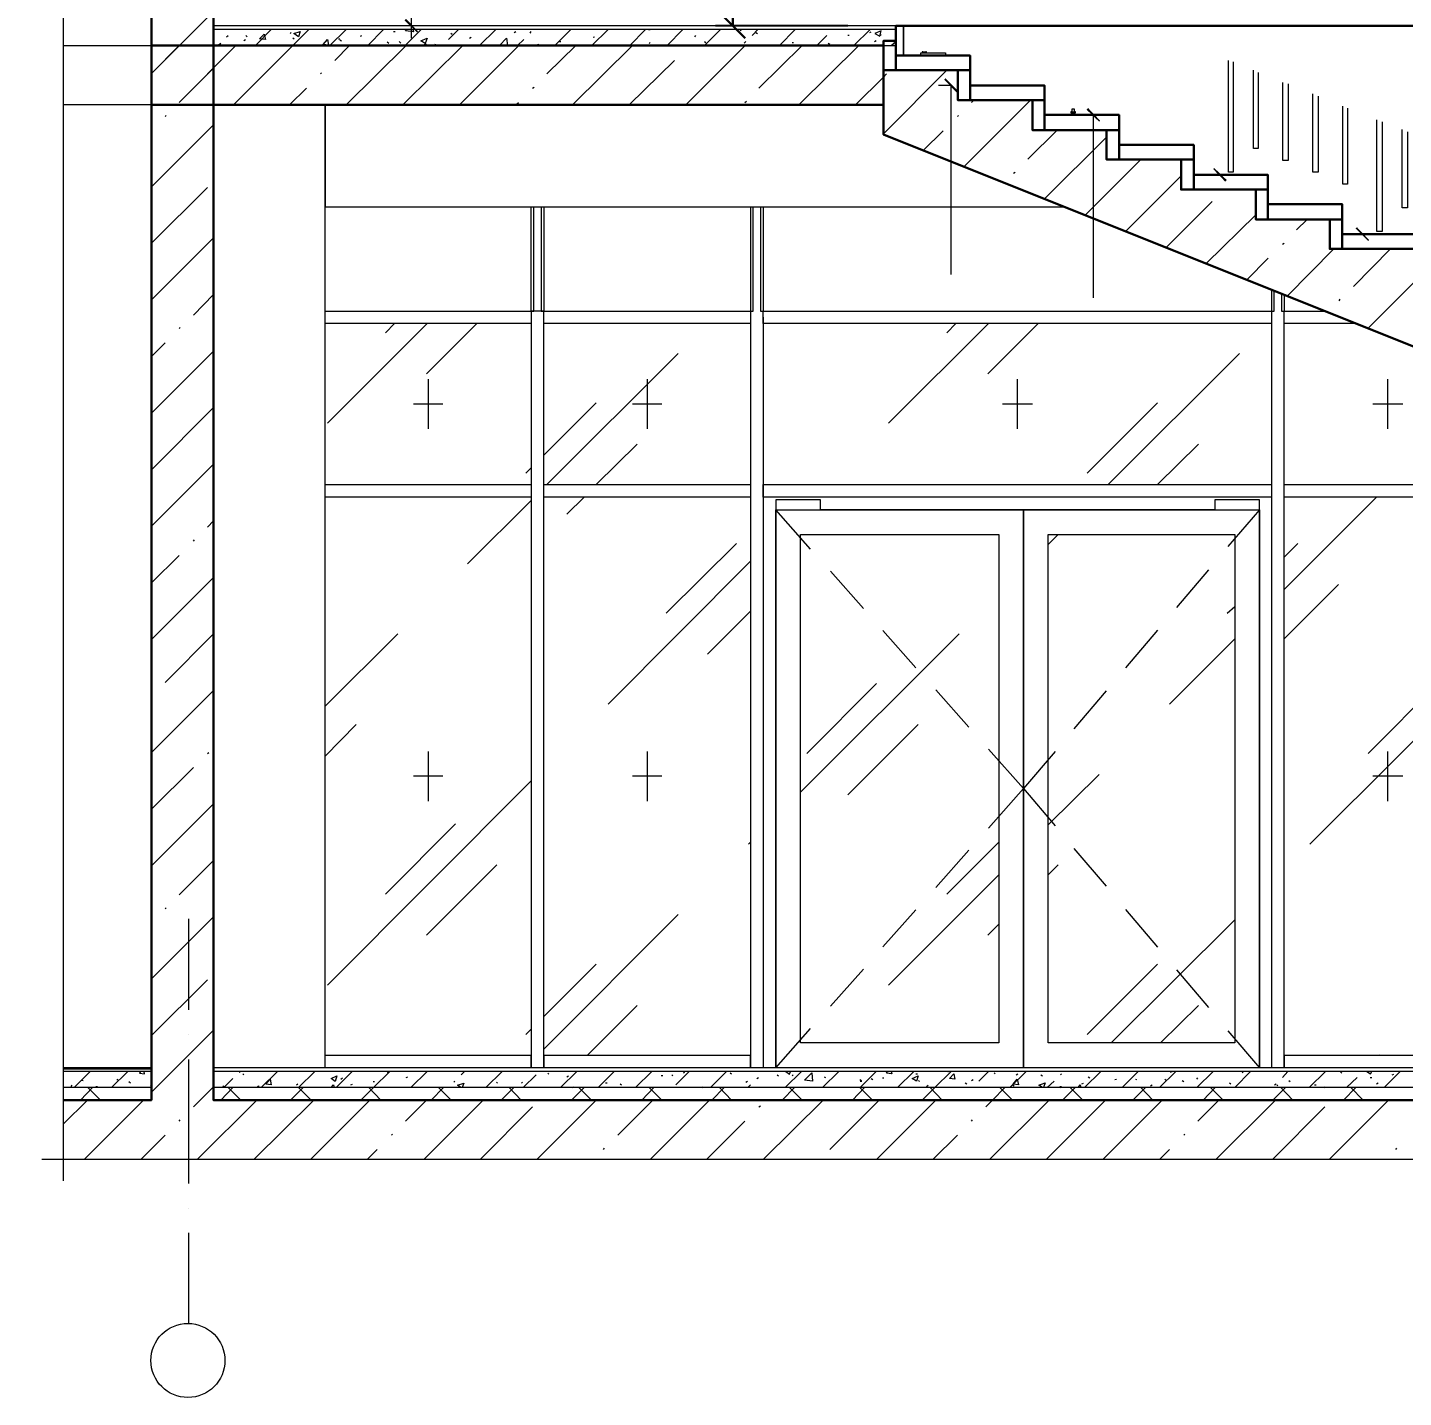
# Model space of a CAD drawing. Header units: millimetres. Extents: x -356862 to 418287, y 0 to 839748.
# Drawn here: x 315538 to 321085, y 791875 to 797398 of the extents above; entities that cross this region are included whole.
import ezdxf

# ---------------------------------------------------------------- set-up
doc = ezdxf.new("R2010")
doc.units = ezdxf.units.MM
doc.layers.add('0) строит. леса', color=20, linetype='Continuous', lineweight=30)
doc.layers.add('PDF _Геометрия', color=7, linetype='Continuous', true_color=0xbababa)
doc.layers.add('PDF _Сплошная заливка', color=7, linetype='Continuous', true_color=0xf50000)
doc.styles.add('СПДС', font='isocpeur.ttf', dxfattribs={"width": 0.9})
doc.dimstyles.new('Размера А3', dxfattribs={"dimtxt": 200, "dimasz": 100, "dimexe": 70, "dimexo": 100, "dimgap": 20, "dimtad": 1, "dimdec": 0, "dimrnd": 10, "dimzin": 0, "dimdsep": 46, "dimtxsty": 'СПДС', "dimblk": 'ARROWHEAD_6', "dimcen": 1, "dimclrd": 256, "dimclre": 256, "dimclrt": 256, "dimazin": 0, "dimtfac": 1, "dimtdec": 0, "dimtmove": 2, "dimatfit": 3, "dimfxl": 1, "dimtolj": 1, "dimtzin": 0, "dimarcsym": 0})

# ---------------------------------------------------------------- blocks, each defined once
blk = doc.blocks.new('ARROWHEAD_6')
at = {"color": 0, "linetype": 'Continuous'}
for p, q in [((0, 0), (-1, 0)), ((-0.5, -0.5), (0.5, 0.5))]:
    blk.add_line(p, q, dxfattribs=at)
blk = doc.blocks.new('*D14016')
at = {"layer": '0) строит. леса', "lineweight": -2, "transparency": 16777216}
for p, q in [((318844.4, 805488), (318310.7, 805488)), ((318844.4, 797405.5), (318310.7, 797405.5))]:
    blk.add_line(p, q, dxfattribs=at)
at = {"layer": '0) строит. леса', "color": 18, "lineweight": -2, "true_color": 0x000000, "transparency": 16777216}
blk.add_line((318380.7, 797505.5), (318380.7, 805388), dxfattribs=at)
at = {"layer": 'Defpoints', "color": 0, "transparency": 16777216}
for p in [(318380.7, 805488), (318944.4, 805488), (318944.4, 797405.5)]:
    blk.add_point(p, dxfattribs=at)
at = {"layer": '0) строит. леса', "color": 18, "lineweight": -2, "true_color": 0x000000, "transparency": 16777216, "xscale": 100, "yscale": 100, "zscale": 100}
for p, rotation in [((318380.7, 805488), 90), ((318380.7, 797405.5), 270)]:
    blk.add_blockref('ARROWHEAD_6', p, dxfattribs=dict(at, rotation=rotation))
at = {"layer": '0) строит. леса', "color": 18, "true_color": 0x000000, "transparency": 16777216, "insert": (318160.7, 801446.8), "char_height": 400, "attachment_point": 5, "rotation": 90, "style": 'СПДС'}
blk.add_mtext('\\A1;8000', dxfattribs=at)

msp = doc.modelspace()

# ---------------------------------------------------------------- linework, layer by layer
at = {"layer": 'PDF _Геометрия', "color": 7, "lineweight": 5}
for points in [[(315681.5872, 806023.5707), (315681.5872, 805936.7764), (315681.5872, 799456.8369), (315537.6356, 799420.849), (315825.5388, 799348.8732), (315681.5872, 799312.8853), (315681.5872, 792835.0627), (315681.5872, 792748.2683)], [(318988.2405, 797325.0828), (319039.0469, 797325.0828), (319039.0469, 797405.5264), (316287.0308, 797405.5264)], [(319039.0469, 797390.7078), (316287.0308, 797390.7078)], [(315681.5872, 797325.0828), (316037.2324, 797325.0828)], [(316737.938, 797085.8691), (316737.938, 796675.1836), (319716.4663, 796675.1836)], [(316737.938, 796253.9135), (317578.3614, 796253.9135), (317578.3614, 796675.1836)], [(317607.9985, 796675.1836), (317607.9985, 796253.9135), (318463.2405, 796253.9135), (318463.2405, 796675.1836)], [(318492.8776, 796675.1836), (318492.8776, 796253.9135), (320563.2405, 796253.9135), (320563.2405, 796336.474)], [(320592.8776, 796323.7724), (320592.8776, 796253.9135), (320766.4663, 796253.9135)], [(320324.0268, 795453.7119), (319553.4622, 795453.7119), (319553.4622, 793203.4094), (319553.4622, 795453.7119), (318734.2082, 795453.7119)], [(316037.2324, 793203.4094), (315681.5872, 793203.4094)], [(316037.2324, 793199.1756), (315681.5872, 793199.1756)], [(316037.2324, 793188.5909), (315681.5872, 793188.5909)], [(321839.7526, 793203.4094), (316287.0308, 793203.4094)], [(321839.7526, 793188.5909), (316287.0308, 793188.5909)], [(316037.2324, 793125.0828), (315681.5872, 793125.0828)], [(321839.7526, 793125.0828), (316287.0308, 793125.0828)], [(337572.8171, 792835.0627), (337486.0227, 792835.0627), (326655.7808, 792835.0627), (326619.7929, 792979.0143), (326547.8171, 792688.9941), (326511.8292, 792835.0627), (315681.5872, 792835.0627), (315594.7929, 792835.0627)]]:
    msp.add_lwpolyline(points, dxfattribs=at)
at = {"layer": 'PDF _Геометрия', "color": 7, "lineweight": 18}
for points in [[(317085.1155, 797354.7199), (317085.1155, 804956.6353)], [(319263.4421, 797164.1957), (319210.5187, 797164.1957)], [(319261.3251, 796402.099), (319261.3251, 797164.1957)], [(319807.4945, 797045.6474), (319786.3251, 797045.6474)], [(319835.0147, 796308.9538), (319835.0147, 797045.6474)], [(320351.5469, 796804.3167), (320294.3897, 796804.3167)], [(320895.5993, 796565.103), (320870.1961, 796565.103)]]:
    msp.add_lwpolyline(points, dxfattribs=at)
at = {"layer": 'PDF _Геометрия', "color": 7, "lineweight": 30}
for points in [[(322038.7445, 792835.0627), (322038.7445, 793074.2764), (316287.0308, 793074.2764), (316287.0308, 797905.1232), (316287.0308, 798144.3369), (316287.0308, 799204.9215), (316037.2324, 799204.9215), (316037.2324, 798144.3369), (315681.5872, 798144.3369)], [(315681.5872, 797905.1232), (316037.2324, 797905.1232), (316037.2324, 793074.2764), (315681.5872, 793074.2764)], [(321088.2405, 796505.8288), (320787.6356, 796505.8288), (320787.6356, 796624.3772), (320489.1477, 796624.3772), (320489.1477, 796745.0425), (320188.5429, 796745.0425), (320188.5429, 796865.7078), (319887.938, 796865.7078), (319887.938, 796984.2562), (319589.4501, 796984.2562), (319589.4501, 797104.9215), (319288.8453, 797104.9215), (319288.8453, 797225.5869), (318988.2405, 797225.5869), (318988.2405, 796967.3207), (329189.7526, 792885.8691)]]:
    msp.add_lwpolyline(points, dxfattribs=at)
at = {"layer": 'PDF _Геометрия', "color": 8, "lineweight": 9, "true_color": 0x808080}
for points in [[(316149.43, 797325.0828), (316037.2324, 797212.8853), (316287.0308, 797462.6836)], [(316367.4743, 797085.8691), (316606.688, 797325.0828), (316672.313, 797390.7078)], [(316456.3856, 797325.0828), (316519.8937, 797390.7078)], [(316490.2566, 797390.7078), (316490.2566, 797390.7078)], [(316756.9905, 797325.0828), (316822.6155, 797390.7078)], [(316909.4098, 797325.0828), (316972.9179, 797390.7078)], [(317059.7122, 797325.0828), (317125.3372, 797390.7078)], [(317091.4663, 797390.7078), (317093.5832, 797380.1232), (317061.8292, 797384.357), (317066.063, 797390.7078)], [(317235.4179, 797350.4861), (317275.6397, 797390.7078)], [(317360.3171, 797325.0828), (317425.9421, 797390.7078)], [(317663.0388, 797325.0828), (317728.6638, 797390.7078)], [(317813.3413, 797325.0828), (317878.9663, 797390.7078)], [(317965.7606, 797325.0828), (318029.2687, 797390.7078)], [(318041.9703, 797388.5909), (318048.3211, 797390.7078)], [(318116.063, 797325.0828), (318179.5711, 797390.7078)], [(318266.3655, 797325.0828), (318331.9905, 797390.7078)], [(318410.3171, 797386.474), (318416.6679, 797388.5909)], [(318459.0066, 797365.3046), (318482.2929, 797390.7078)], [(318569.0872, 797325.0828), (318632.5953, 797390.7078)], [(318869.6921, 797325.0828), (318935.3171, 797390.7078)], [(316303.9663, 797325.0828), (316316.6679, 797335.6675)], [(316339.9542, 797361.0707), (316346.305, 797365.3046)], [(316409.813, 797346.2522), (316416.1638, 797350.4861)], [(316418.2808, 797365.3046), (316422.5147, 797361.0707)], [(316596.1034, 797373.7724), (316600.3372, 797378.0062)], [(316606.688, 797356.8369), (316613.0388, 797352.603)], [(316790.8614, 797352.603), (316797.2122, 797352.603)], [(316797.2122, 797348.3691), (316803.563, 797344.1353)], [(316879.7727, 797363.1877), (316886.1235, 797365.3046)], [(316987.7364, 797339.9014), (316994.0872, 797335.6675)], [(317013.1397, 797382.2401), (317019.4905, 797382.2401)], [(317036.4259, 797342.0183), (317042.7768, 797335.6675)], [(317138.0388, 797329.3167), (317144.3897, 797333.5506)], [(317243.8856, 797375.8893), (317250.2364, 797371.6554)], [(317320.0953, 797354.7199), (317326.4461, 797358.9538)], [(317444.9945, 797325.0828), (317440.7606, 797325.0828), (317468.2808, 797354.7199), (317472.5147, 797325.0828)], [(317500.0348, 797378.0062), (317506.3856, 797382.2401)], [(317512.7364, 797325.0828), (317538.1397, 797350.4861)], [(317563.5429, 797375.8893), (317567.7768, 797382.2401)], [(317682.0913, 797342.0183), (317688.4421, 797342.0183)], [(317817.5751, 797358.9538), (317823.9259, 797361.0707)], [(318044.0872, 797333.5506), (318048.3211, 797337.7844)], [(318228.2606, 797361.0707), (318232.4945, 797365.3046)], [(318266.3655, 797342.0183), (318272.7163, 797337.7844)], [(318427.2526, 797335.6675), (318433.6034, 797342.0183)], [(318473.8251, 797378.0062), (318480.1759, 797373.7724)], [(318619.8937, 797337.7844), (318626.2445, 797337.7844)], [(318719.3897, 797325.0828), (318759.6114, 797365.3046)], [(318765.9622, 797335.6675), (318772.313, 797331.4336)], [(318844.2888, 797367.4215), (318850.6397, 797367.4215)], [(318933.2001, 797378.0062), (318939.5509, 797380.1232)], [(318952.2526, 797342.0183), (318958.6034, 797346.2522)], [(318973.4219, 797371.6554), (318979.7727, 797367.4215)], [(319019.9945, 797325.0828), (319039.0469, 797342.0183)], [(316378.059, 797325.0828), (316149.43, 797096.4538), (316287.0308, 797234.0546)], [(316776.0429, 797265.8086), (316835.3171, 797325.0828)], [(316822.6155, 797085.8691), (317063.9461, 797325.0828)], [(317000.438, 797325.0828), (317002.555, 797327.1998), (317002.555, 797325.0828)], [(317051.2445, 797085.8691), (317290.4582, 797322.9659)], [(317178.2606, 797331.4336), (317182.4945, 797329.3167)], [(317210.0147, 797325.0828), (317210.0147, 797325.0828)], [(317279.8735, 797085.8691), (317519.0872, 797325.0828)], [(317593.18, 797329.3167), (317599.5308, 797331.4336)], [(317631.2848, 797210.7683), (317747.7163, 797325.0828)], [(317656.688, 797325.0828), (317658.805, 797325.0828)], [(317658.805, 797325.0828), (317658.805, 797325.0828)], [(317735.0147, 797085.8691), (317976.3453, 797325.0828)], [(318192.2727, 797085.8691), (318431.4864, 797325.0828)], [(318202.8574, 797322.9659), (318202.8574, 797325.0828)], [(318486.5268, 797153.6111), (318660.1155, 797325.0828)], [(318647.4138, 797085.8691), (318888.7445, 797325.0828)], [(317963.6437, 797085.8691), (318145.7001, 797265.8086)], [(318988.2405, 796969.4377), (319244.3897, 797225.5869)], [(316718.8856, 797210.7683), (316723.1195, 797215.0022)], [(318876.0429, 797085.8691), (318988.2405, 797198.0667), (319000.9421, 797210.7683)], [(316593.9864, 797085.8691), (316661.7284, 797153.6111)], [(317574.1276, 797153.6111), (317580.4784, 797157.8449)], [(317506.3856, 797085.8691), (317516.9703, 797096.4538)], [(318429.3695, 797096.4538), (318435.7203, 797100.6877)], [(319312.1316, 796836.0707), (319580.9824, 797104.9215)], [(319343.8856, 797096.4538), (319352.3534, 797104.9215)], [(316037.2324, 796755.6272), (316287.0308, 797005.4256)], [(316092.2727, 797039.2965), (316096.5066, 797043.5304)], [(319286.7284, 797039.2965), (319290.9622, 797043.5304)], [(319149.1276, 796901.6957), (319229.5711, 796982.1393)], [(319570.3977, 796867.8248), (319688.9461, 796984.2562)], [(319638.1397, 796706.9377), (319887.938, 796956.7361)], [(319801.1437, 796641.3127), (320025.5388, 796865.7078)], [(319513.2405, 796810.6675), (319519.5913, 796814.9014)], [(319964.1477, 796575.6877), (320188.5429, 796800.0828)], [(316037.2324, 796529.1151), (316263.7445, 796753.5103)], [(320127.1518, 796510.0627), (320313.4421, 796696.353)], [(320290.1558, 796446.5546), (320489.1477, 796643.4296)], [(320654.2687, 796582.0385), (320696.6074, 796624.3772)], [(316037.2324, 796300.4861), (316287.0308, 796550.2844)], [(320597.1114, 796524.8812), (320603.4622, 796529.1151)], [(320616.1638, 796315.3046), (320804.5711, 796505.8288)], [(320882.8977, 796353.4094), (321033.2001, 796505.8288)], [(320453.1598, 796380.9296), (320539.9542, 796467.724)], [(320942.1719, 796186.1715), (321141.1638, 796385.1635)], [(316206.5872, 796239.0949), (316287.0308, 796321.6554)], [(320825.7405, 796296.2522), (320829.9743, 796302.603)], [(316149.43, 796184.0546), (316153.6638, 796188.2885)], [(316037.2324, 796071.857), (316092.2727, 796126.8974)], [(316037.2324, 795843.228), (316287.0308, 796093.0264)], [(316037.2324, 795614.599), (316287.0308, 795866.5143)], [(316037.2324, 795388.0869), (316287.0308, 795637.8853)], [(316263.7445, 795383.853), (316287.0308, 795409.2562)], [(316206.5872, 795326.6957), (316210.8211, 795333.0465)], [(316037.2324, 795159.4578), (316149.43, 795269.5385)], [(316037.2324, 794930.8288), (316287.0308, 795180.6272)], [(316092.2727, 794757.2401), (316287.0308, 794954.1151)], [(316037.2324, 794475.6877), (316287.0308, 794725.4861)], [(316037.2324, 794702.1998), (316039.3493, 794704.3167)], [(316263.7445, 794471.4538), (316267.9784, 794475.6877)], [(316037.2324, 794247.0586), (316206.5872, 794414.2965)], [(316037.2324, 794018.4296), (316287.0308, 794268.228)], [(316149.43, 793901.9982), (316287.0308, 794039.599)], [(316092.2727, 793844.8409), (316096.5066, 793849.0748)], [(316037.2324, 793563.2885), (316287.0308, 793813.0869)], [(316037.2324, 793334.6594), (316263.7445, 793559.0546)], [(316037.2324, 793106.0304), (316287.0308, 793355.8288)], [(315726.0429, 793125.0828), (315789.5509, 793188.5909)], [(315876.3453, 793125.0828), (315941.9703, 793188.5909)], [(315992.7768, 793188.5909), (315988.5429, 793182.2401), (316009.7122, 793180.1232), (316007.5953, 793188.5909)], [(316390.7606, 793186.474), (316394.9945, 793188.5909)], [(316405.5792, 793180.1232), (316409.813, 793175.8893)], [(316479.6719, 793125.0828), (316545.2969, 793188.5909)], [(316680.7808, 793074.2764), (316629.9743, 793125.0828), (316695.5993, 793188.5909)], [(316782.3937, 793125.0828), (316845.9018, 793188.5909)], [(316881.8897, 793074.2764), (316932.6961, 793125.0828), (316998.3211, 793188.5909)], [(316987.7364, 793186.474), (316991.9703, 793188.5909)], [(317082.9985, 793125.0828), (317148.6235, 793188.5909)], [(317286.2243, 793175.8893), (317298.9259, 793188.5909)], [(317385.7203, 793125.0828), (317451.3453, 793188.5909)], [(317536.0227, 793125.0828), (317588.9461, 793175.8893)], [(317635.5187, 793182.2401), (317639.7526, 793178.0062)], [(317686.3251, 793125.0828), (317751.9501, 793188.5909)], [(317711.7284, 793167.4215), (317718.0792, 793171.6554)], [(317838.7445, 793125.0828), (317902.2526, 793188.5909)], [(317989.0469, 793125.0828), (318054.6719, 793188.5909)], [(318092.7768, 793173.7724), (318099.1276, 793173.7724)], [(318135.1155, 793175.8893), (318139.3493, 793171.6554)], [(318152.0509, 793135.6675), (318204.9743, 793188.5909)], [(318181.688, 793184.357), (318188.0388, 793186.474)], [(318183.805, 793188.5909), (318185.9219, 793188.5909)], [(318291.7687, 793125.0828), (318355.2768, 793188.5909)], [(318370.0953, 793184.357), (318376.4461, 793180.1232)], [(318560.6195, 793175.8893), (318564.8534, 793171.6554)], [(318592.3735, 793125.0828), (318657.9985, 793188.5909)], [(318594.4905, 793188.5909), (318609.309, 793178.0062), (318613.5429, 793188.5909)], [(318619.8937, 793171.6554), (318624.1276, 793175.8893)], [(318742.6759, 793125.0828), (318808.3009, 793188.5909)], [(318895.0953, 793125.0828), (318958.6034, 793188.5909)], [(319019.9945, 793188.5909), (319022.1114, 793180.1232), (319000.9421, 793182.2401), (319005.1759, 793188.5909)], [(319045.3977, 793125.0828), (319111.0227, 793188.5909)], [(319104.6719, 793188.5909), (319104.6719, 793188.5909)], [(319119.4905, 793180.1232), (319125.8413, 793180.1232)], [(319144.8937, 793074.2764), (319195.7001, 793125.0828), (319261.3251, 793188.5909)], [(319248.6235, 793188.5909), (319250.7405, 793188.5909)], [(319373.5227, 793150.4861), (319411.6276, 793188.5909)], [(319434.9138, 793184.357), (319439.1477, 793180.1232)], [(319498.4219, 793125.0828), (319564.0469, 793188.5909)], [(319523.8251, 793175.8893), (319530.1759, 793180.1232)], [(319623.3211, 793175.8893), (319629.6719, 793171.6554)], [(319701.6477, 793175.8893), (319705.8816, 793180.1232)], [(319799.0268, 793125.0828), (319864.6518, 793188.5909)], [(319951.4461, 793125.0828), (320014.9542, 793188.5909)], [(320101.7485, 793125.0828), (320167.3735, 793188.5909)], [(320146.2042, 793186.474), (320152.555, 793188.5909)], [(320252.0509, 793125.0828), (320317.6759, 793188.5909)], [(320404.4703, 793125.0828), (320467.9784, 793188.5909)], [(320434.1074, 793184.357), (320440.4582, 793188.5909)], [(320597.1114, 793165.3046), (320618.2808, 793188.5909)], [(320705.0751, 793125.0828), (320770.7001, 793188.5909)], [(320829.9743, 793188.5909), (320836.3251, 793182.2401)], [(320937.938, 793188.5909), (320952.7566, 793180.1232), (320956.9905, 793188.5909)], [(321007.7969, 793125.0828), (321071.305, 793188.5909)], [(321039.5509, 793175.8893), (321045.9018, 793178.0062)], [(315713.3413, 793129.3167), (315717.5751, 793133.5506)], [(315751.4461, 793074.2764), (315800.1356, 793125.0828)], [(315755.68, 793154.7199), (315762.0308, 793152.603)], [(315831.8897, 793074.2764), (315781.0832, 793125.0828)], [(315812.8372, 793129.3167), (315819.188, 793129.3167)], [(315897.5147, 793154.7199), (315901.7485, 793158.9538)], [(315946.2042, 793148.3691), (315952.555, 793144.1353)], [(316032.9985, 793131.4336), (316037.2324, 793135.6675)], [(316037.2324, 793158.9538), (316037.2324, 793158.9538)], [(316206.5872, 793046.7562), (316234.1074, 793074.2764), (316287.0308, 793127.1998)], [(316316.6679, 793074.2764), (316365.3574, 793125.0828)], [(316325.1356, 793131.4336), (316331.4864, 793127.1998)], [(316329.3695, 793125.0828), (316365.3574, 793161.0707)], [(316397.1114, 793074.2764), (316346.305, 793125.0828)], [(316462.7364, 793125.0828), (316469.0872, 793131.4336), (316469.0872, 793125.0828)], [(316598.2203, 793074.2764), (316649.0268, 793125.0828)], [(316621.5066, 793135.6675), (316627.8574, 793139.9014)], [(316761.2243, 793125.0828), (316771.809, 793135.6675), (316773.9259, 793125.0828)], [(316801.4461, 793158.9538), (316807.7969, 793163.1877)], [(316841.6679, 793135.6675), (316848.0187, 793137.7844)], [(316962.3332, 793074.2764), (316913.6437, 793125.0828)], [(316930.5792, 793148.3691), (316936.93, 793148.3691)], [(317063.9461, 793165.3046), (317070.2969, 793167.4215)], [(317165.559, 793074.2764), (317214.2485, 793125.0828)], [(317246.0026, 793074.2764), (317195.1961, 793125.0828)], [(317256.5872, 793146.2522), (317260.8211, 793150.4861)], [(317284.1074, 793125.0828), (317271.4058, 793133.5506), (317296.809, 793142.0183), (317290.4582, 793125.0828)], [(317428.059, 793146.2522), (317432.2929, 793142.0183)], [(317447.1114, 793074.2764), (317497.9179, 793125.0828)], [(317527.555, 793074.2764), (317478.8655, 793125.0828)], [(317529.6719, 793142.0183), (317533.9058, 793146.2522)], [(317730.7808, 793074.2764), (317781.5872, 793125.0828)], [(317732.8977, 793125.0828), (317739.2485, 793127.1998)], [(317811.2243, 793074.2764), (317760.4179, 793125.0828)], [(317868.3816, 793144.1353), (317874.7324, 793144.1353)], [(317927.6558, 793139.9014), (317931.8897, 793135.6675)], [(318014.4501, 793074.2764), (318063.1397, 793125.0828)], [(318094.8937, 793074.2764), (318044.0872, 793125.0828)], [(318255.7808, 793125.0828), (318260.0147, 793127.1998)], [(318296.0026, 793074.2764), (318346.809, 793125.0828)], [(318376.4461, 793074.2764), (318327.7566, 793125.0828)], [(318433.6034, 793146.2522), (318439.9542, 793150.4861)], [(318442.0711, 793125.0828), (318452.6558, 793135.6675)], [(318478.059, 793161.0707), (318484.4098, 793165.3046)], [(318579.6719, 793074.2764), (318630.4784, 793125.0828)], [(318660.1155, 793074.2764), (318609.309, 793125.0828)], [(318749.0268, 793167.4215), (318755.3776, 793165.3046)], [(318863.3413, 793074.2764), (318912.0308, 793125.0828)], [(318892.9784, 793156.8369), (318899.3292, 793152.603)], [(318943.7848, 793074.2764), (318892.9784, 793125.0828)], [(318895.0953, 793150.4861), (318901.4461, 793150.4861)], [(318939.5509, 793161.0707), (318945.9018, 793156.8369)], [(318984.0066, 793163.1877), (318990.3574, 793163.1877)], [(319079.2687, 793125.0828), (319079.2687, 793125.0828)], [(319079.2687, 793125.0828), (319079.2687, 793125.0828)], [(319130.0751, 793152.603), (319134.309, 793148.3691)], [(319161.8292, 793129.3167), (319168.18, 793133.5506)], [(319225.3372, 793074.2764), (319176.6477, 793125.0828)], [(319318.4824, 793144.1353), (319324.8332, 793139.9014)], [(319343.8856, 793152.603), (319350.2364, 793156.8369)], [(319348.1195, 793125.0828), (319348.1195, 793125.0828)], [(319401.0429, 793046.7562), (319428.563, 793074.2764), (319477.2526, 793125.0828)], [(319509.0066, 793074.2764), (319458.2001, 793125.0828)], [(319509.0066, 793135.6675), (319515.3574, 793131.4336)], [(319629.6719, 793125.0828), (319614.8534, 793133.5506), (319640.2566, 793144.1353), (319633.9058, 793125.0828)], [(319648.7243, 793125.0828), (319676.2445, 793150.4861)], [(319699.5308, 793129.3167), (319705.8816, 793129.3167)], [(319699.5308, 793127.1998), (319703.7647, 793125.0828)], [(319710.1155, 793074.2764), (319760.9219, 793125.0828)], [(319792.6759, 793074.2764), (319741.8695, 793125.0828)], [(319773.6235, 793125.0828), (319782.0913, 793135.6675), (319784.2082, 793125.0828)], [(319788.4421, 793139.9014), (319794.7929, 793142.0183)], [(319813.8453, 793167.4215), (319820.1961, 793163.1877)], [(319921.809, 793156.8369), (319928.1598, 793158.9538)], [(319993.7848, 793074.2764), (320044.5913, 793125.0828)], [(320004.3695, 793158.9538), (320008.6034, 793156.8369)], [(320074.2284, 793074.2764), (320025.5388, 793125.0828)], [(320065.7606, 793131.4336), (320072.1114, 793135.6675)], [(320122.9179, 793158.9538), (320127.1518, 793154.7199)], [(320192.7768, 793152.603), (320199.1276, 793148.3691)], [(320252.0509, 793158.9538), (320256.2848, 793163.1877)], [(320277.4542, 793074.2764), (320326.1437, 793125.0828)], [(320357.8977, 793074.2764), (320307.0913, 793125.0828)], [(320383.3009, 793144.1353), (320389.6518, 793139.9014)], [(320559.0066, 793074.2764), (320609.813, 793125.0828)], [(320565.3574, 793135.6675), (320571.7082, 793139.9014)], [(320573.8251, 793135.6675), (320578.059, 793131.4336)], [(320639.4501, 793074.2764), (320590.7606, 793125.0828)], [(320622.5147, 793152.603), (320628.8655, 793148.3691)], [(320726.2445, 793135.6675), (320732.5953, 793135.6675)], [(320764.3493, 793127.1998), (320768.5832, 793125.0828)], [(320842.6759, 793074.2764), (320893.4824, 793125.0828)], [(320855.3776, 793125.0828), (320897.7163, 793165.3046)], [(320923.1195, 793074.2764), (320872.313, 793125.0828)], [(320950.6397, 793165.3046), (320956.9905, 793165.3046)], [(320976.0429, 793139.9014), (320982.3937, 793144.1353)], [(315681.5872, 792976.8974), (315778.9663, 793074.2764)], [(315766.2647, 792835.0627), (316005.4784, 793074.2764)], [(316032.9985, 793074.2764), (316037.2324, 793078.5103)], [(316221.4058, 792835.0627), (316462.7364, 793074.2764)], [(316450.0348, 792835.0627), (316691.3655, 793074.2764)], [(316678.6638, 792835.0627), (316917.8776, 793074.2764)], [(317061.8292, 792989.599), (317146.5066, 793074.2764)], [(317135.9219, 792835.0627), (317375.1356, 793074.2764)], [(317591.063, 792835.0627), (317830.2768, 793074.2764)], [(317917.0711, 792932.4417), (318058.9058, 793074.2764)], [(318048.3211, 792835.0627), (318287.5348, 793074.2764)], [(318503.4622, 792835.0627), (318744.7929, 793074.2764)], [(318772.313, 792875.2844), (318971.305, 793074.2764)], [(318960.7203, 792835.0627), (319199.934, 793074.2764)], [(319415.8614, 792835.0627), (319657.1921, 793074.2764)], [(319644.4905, 792835.0627), (319883.7042, 793074.2764)], [(319873.1195, 792835.0627), (320112.3332, 793074.2764)], [(320256.2848, 792989.599), (320340.9622, 793074.2764)], [(320328.2606, 792835.0627), (320569.5913, 793074.2764)], [(320785.5187, 792835.0627), (321024.7324, 793074.2764)], [(317362.434, 792835.0627), (317574.1276, 793046.7562)], [(318486.5268, 793046.7562), (318492.8776, 793050.9901)], [(320556.8897, 792835.0627), (320768.5832, 793046.7562)], [(316149.43, 792989.599), (316153.6638, 792993.8328)], [(318274.8332, 792835.0627), (318429.3695, 792989.599)], [(319343.8856, 792989.599), (319348.1195, 792993.8328)], [(315994.8937, 792835.0627), (316092.2727, 792932.4417)], [(317004.6719, 792932.4417), (317008.9058, 792936.6756)], [(319187.2324, 792835.0627), (319286.7284, 792932.4417)], [(320199.1276, 792932.4417), (320203.3614, 792936.6756)], [(316907.2929, 792835.0627), (316947.5147, 792875.2844)], [(317859.9138, 792875.2844), (317864.1477, 792879.5183)], [(320101.7485, 792835.0627), (320141.9703, 792875.2844)], [(321054.3695, 792875.2844), (321058.6034, 792879.5183)]]:
    msp.add_lwpolyline(points, dxfattribs=at)
at = {"layer": 'PDF _Геометрия', "color": 254, "lineweight": 5, "true_color": 0xdcdcdc}
for points in [[(319039.0469, 797284.8611), (319039.0469, 797405.5264)], [(319041.1638, 797284.8611), (319041.1638, 797405.5264)], [(319070.8009, 797284.8611), (319070.8009, 797405.5264)], [(316746.4058, 795803.0062), (317148.6235, 796205.224)], [(316981.3856, 796167.1191), (317017.3735, 796205.224)], [(317146.5066, 796001.9982), (317349.7324, 796205.224)], [(319009.4098, 795803.0062), (319411.6276, 796205.224)], [(319244.3897, 796167.1191), (319280.3776, 796205.224)], [(319409.5106, 796001.9982), (319612.7364, 796205.224)], [(317631.2848, 795555.3248), (318160.5187, 796084.5586)], [(319894.2888, 795555.3248), (320423.5227, 796084.5586)], [(317152.8574, 795980.8288), (317152.8574, 795779.7199)], [(318035.6195, 795980.8288), (318035.6195, 795779.7199)], [(319528.059, 795980.8288), (319528.059, 795779.7199)], [(321020.4985, 795980.8288), (321020.4985, 795779.7199)], [(317212.1316, 795879.2159), (317093.5832, 795879.2159)], [(317618.5832, 795673.8732), (317830.2768, 795885.5667)], [(318094.8937, 795879.2159), (317976.3453, 795879.2159)], [(319589.4501, 795879.2159), (319468.7848, 795879.2159)], [(319809.6114, 795601.8974), (320093.2808, 795885.5667)], [(321081.8897, 795879.2159), (320961.2243, 795879.2159)], [(317830.2768, 795555.3248), (317995.3977, 795718.3288)], [(320093.2808, 795555.3248), (320258.4018, 795718.3288)], [(317546.6074, 795601.8974), (317567.7768, 795623.0667)], [(317711.7284, 795436.7764), (317781.5872, 795504.5183)], [(320603.4622, 795131.9377), (320976.0429, 795504.5183)], [(317311.6276, 795235.6675), (317567.7768, 795491.8167)], [(319652.9582, 795313.9941), (319693.18, 795354.2159)], [(318111.8292, 795036.6756), (318395.4985, 795318.228)], [(320603.4622, 795263.1877), (320658.5026, 795318.228)], [(317878.9663, 794670.4457), (318452.6558, 795246.2522)], [(320603.4622, 794932.9457), (320823.6235, 795153.107)], [(320374.8332, 795036.6756), (320404.4703, 795064.1957)], [(318279.0671, 794871.5546), (318452.6558, 795045.1433)], [(316737.938, 794661.978), (317030.0751, 794954.1151)], [(318653.7647, 794314.8006), (319293.0792, 794954.1151)], [(320141.9703, 794670.4457), (320404.4703, 794932.9457)], [(320707.1921, 794105.224), (321439.6518, 794835.5667)], [(318679.1679, 794471.4538), (318960.7203, 794753.0062)], [(320942.1719, 794471.4538), (321223.7243, 794753.0062)], [(316737.938, 794460.8691), (316862.8372, 794587.8853)], [(318844.2888, 794304.2159), (319127.9582, 794587.8853)], [(317152.8574, 794479.9215), (317152.8574, 794278.8127)], [(318035.6195, 794479.9215), (318035.6195, 794278.8127)], [(321020.4985, 794479.9215), (321020.4985, 794278.8127)], [(316746.4058, 793537.8853), (317567.7768, 794361.3732)], [(317212.1316, 794380.4256), (317093.5832, 794380.4256)], [(318094.8937, 794380.4256), (317976.3453, 794380.4256)], [(319652.9582, 794183.5506), (319858.3009, 794386.7764)], [(321081.8897, 794380.4256), (320961.2243, 794380.4256)], [(316981.3856, 793904.1151), (317262.938, 794187.7844)], [(318444.188, 794105.224), (318452.6558, 794113.6917)], [(319244.3897, 793904.1151), (319453.9663, 794113.6917)], [(317146.5066, 793738.9941), (317430.1759, 794022.6635)], [(319652.9582, 793982.4417), (319693.18, 794022.6635)], [(319009.4098, 793537.8853), (319453.9663, 793982.4417)], [(317618.5832, 793279.6191), (318160.5187, 793821.5546)], [(319409.5106, 793738.9941), (319453.9663, 793783.4498)], [(319906.9905, 793305.0224), (320404.4703, 793800.3853)], [(317618.5832, 793410.8691), (317830.2768, 793622.5627)], [(319809.6114, 793338.8933), (320093.2808, 793622.5627)], [(317794.2888, 793254.2159), (317995.3977, 793455.3248)], [(320105.9824, 793305.0224), (320258.4018, 793455.3248)], [(317546.6074, 793338.8933), (317567.7768, 793360.0627)], [(320988.7445, 793254.2159), (320990.8614, 793256.3328)]]:
    msp.add_lwpolyline(points, dxfattribs=at)
at = {"layer": 'PDF _Геометрия', "color": 150, "lineweight": 30, "true_color": 0x0080ff}
msp.add_lwpolyline([(321439.6518, 796325.8893), (321439.6518, 796444.4377), (321139.0469, 796444.4377), (321139.0469, 796565.103), (320838.4421, 796565.103), (320838.4421, 796685.7683), (320537.8372, 796685.7683), (320537.8372, 796804.3167), (320239.3493, 796804.3167), (320239.3493, 796924.982), (319938.7445, 796924.982), (319938.7445, 797045.6474), (319638.1397, 797045.6474), (319638.1397, 797164.1957), (319337.5348, 797164.1957), (319337.5348, 797284.8611), (319039.0469, 797284.8611), (319039.0469, 797405.5264), (321539.1477, 797405.5264), (321539.1477, 796325.8893)], close=True, dxfattribs=at)
at = {"layer": 'PDF _Геометрия', "color": 254, "lineweight": 5, "true_color": 0xdcdcdc}
msp.add_lwpolyline([(319068.684, 797405.5264), (319068.684, 797284.8611)], close=True, dxfattribs=at)
at = {"layer": 'PDF _Геометрия', "color": 8, "lineweight": 9, "true_color": 0x808080}
for points in [[(316492.3735, 797371.6554), (316496.6074, 797350.4861), (316473.3211, 797352.603)], [(316636.3251, 797382.2401), (316629.9743, 797361.0707), (316610.9219, 797373.7724)], [(316746.4058, 797350.4861), (316750.6397, 797327.1998), (316729.4703, 797329.3167)], [(317148.6235, 797354.7199), (317140.1558, 797333.5506), (317123.2203, 797344.1353)], [(318979.7727, 797384.357), (318954.3695, 797373.7724), (318973.4219, 797363.1877)], [(316784.5106, 793171.6554), (316778.1598, 793148.3691), (316761.2243, 793161.0707)], [(318702.4542, 793150.4861), (318670.7001, 793154.7199), (318700.3372, 793184.357)], [(319127.9582, 793171.6554), (319121.6074, 793150.4861), (319104.6719, 793161.0707)], [(319271.9098, 793180.1232), (319276.1437, 793158.9538), (319254.9743, 793161.0707)], [(316515.6598, 793158.9538), (316519.8937, 793135.6675), (316498.7243, 793137.7844)], [(319528.059, 793158.9538), (319532.2929, 793135.6675), (319511.1235, 793137.7844)]]:
    msp.add_lwpolyline(points, close=True, dxfattribs=at)
at = {"layer": 'PDF _Геометрия', "color": 7, "lineweight": 30}
for points in [[(319039.0469, 797225.5869), (319039.0469, 797344.1353), (318988.2405, 797344.1353), (318988.2405, 797225.5869)], [(316037.2324, 797085.8691), (318988.2405, 797085.8691), (318988.2405, 797325.0828), (316037.2324, 797325.0828)], [(319337.5348, 797284.8611), (319039.0469, 797284.8611), (319039.0469, 797225.5869), (319337.5348, 797225.5869)], [(319337.5348, 797104.9215), (319337.5348, 797225.5869), (319288.8453, 797225.5869), (319288.8453, 797104.9215)], [(319638.1397, 797164.1957), (319337.5348, 797164.1957), (319337.5348, 797104.9215), (319638.1397, 797104.9215)], [(319638.1397, 796984.2562), (319638.1397, 797104.9215), (319589.4501, 797104.9215), (319589.4501, 796984.2562)], [(319938.7445, 797045.6474), (319638.1397, 797045.6474), (319638.1397, 796984.2562), (319938.7445, 796984.2562)], [(319938.7445, 796865.7078), (319938.7445, 796984.2562), (319887.938, 796984.2562), (319887.938, 796865.7078)], [(320239.3493, 796924.982), (319938.7445, 796924.982), (319938.7445, 796865.7078), (320239.3493, 796865.7078)], [(320239.3493, 796745.0425), (320239.3493, 796865.7078), (320188.5429, 796865.7078), (320188.5429, 796745.0425)], [(320537.8372, 796804.3167), (320239.3493, 796804.3167), (320239.3493, 796745.0425), (320537.8372, 796745.0425)], [(320537.8372, 796624.3772), (320537.8372, 796745.0425), (320489.1477, 796745.0425), (320489.1477, 796624.3772)], [(320838.4421, 796685.7683), (320537.8372, 796685.7683), (320537.8372, 796624.3772), (320838.4421, 796624.3772)], [(320838.4421, 796505.8288), (320838.4421, 796624.3772), (320787.6356, 796624.3772), (320787.6356, 796505.8288)], [(321139.0469, 796565.103), (320838.4421, 796565.103), (320838.4421, 796505.8288), (321139.0469, 796505.8288)]]:
    msp.add_lwpolyline(points, close=True, dxfattribs=at)
at = {"layer": 'PDF _Геометрия', "lineweight": 5}
for points in [[(319138.5429, 797284.8611), (319138.5429, 797295.4457), (319238.0388, 797295.4457), (319238.0388, 797284.8611)], [(319144.8937, 797299.6796), (319144.8937, 797295.4457)], [(319147.0106, 797299.6796), (319144.8937, 797299.6796), (319161.8292, 797299.6796)], [(319161.8292, 797295.4457), (319161.8292, 797299.6796), (319159.7122, 797299.6796)], [(320398.1195, 797259.4578), (320398.1195, 796814.9014), (320379.0671, 796814.9014), (320379.0671, 797265.8086)], [(320499.7324, 797217.1191), (320499.7324, 796910.1635), (320480.68, 796910.1635), (320480.68, 797225.5869)], [(320620.3977, 797170.5465), (320620.3977, 796861.474), (320599.2284, 796861.474), (320599.2284, 797176.8974)], [(320741.063, 797121.857), (320741.063, 796814.9014), (320719.8937, 796814.9014), (320719.8937, 797130.3248)], [(319743.9864, 797058.349), (319743.9864, 797054.1151), (319763.0388, 797054.1151), (319763.0388, 797058.349), (319760.9219, 797058.349)], [(319746.1034, 797058.349), (319743.9864, 797058.349), (319763.0388, 797058.349)], [(319758.805, 797045.6474), (319758.805, 797068.9336), (319748.2203, 797068.9336), (319748.2203, 797045.6474)], [(320859.6114, 797073.1675), (320859.6114, 796766.2119), (320840.559, 796766.2119), (320840.559, 797081.6353)], [(319743.9864, 797054.1151), (319746.1034, 797054.1151)], [(319760.9219, 797054.1151), (319763.0388, 797054.1151)], [(320999.3292, 797018.1272), (320999.3292, 796575.6877), (320978.1598, 796575.6877), (320978.1598, 797026.5949)], [(321100.9421, 796977.9054), (321100.9421, 796670.9498), (321079.7727, 796670.9498), (321079.7727, 796986.3732)]]:
    msp.add_lwpolyline(points, dxfattribs=at)
at = {"layer": 'PDF _Геометрия', "color": 7, "lineweight": 9}
for points in [[(316037.2324, 797085.8691), (315681.5872, 797085.8691)], [(316737.938, 793203.4094), (316737.938, 797085.8691)], [(316187.5348, 793438.3893), (316187.5348, 793804.6191)], [(316187.5348, 793338.8933), (316187.5348, 793338.8933)], [(316187.5348, 792737.6836), (316187.5348, 793237.2804)], [(316187.5348, 792638.1877), (316187.5348, 792638.1877)], [(316187.5348, 792172.4619), (316187.5348, 792538.6917)]]:
    msp.add_lwpolyline(points, dxfattribs=at)
at = {"layer": 'PDF _Геометрия', "color": 252, "lineweight": 5, "true_color": 0x989898}
for points in [[(317618.5832, 796675.1836), (317618.5832, 796253.9135), (317567.7768, 796253.9135), (317567.7768, 796675.1836)], [(318452.6558, 796675.1836), (318452.6558, 796253.9135)], [(318503.4622, 796675.1836), (318503.4622, 796253.9135)], [(320552.6558, 796340.7078), (320552.6558, 796253.9135)], [(320603.4622, 796319.5385), (320603.4622, 796253.9135)], [(318452.6558, 796230.6272), (318452.6558, 795529.9215), (318452.6558, 793203.4094), (318452.6558, 793254.2159), (317618.5832, 793254.2159), (317618.5832, 793203.4094), (317618.5832, 795529.9215), (317618.5832, 796253.9135), (317567.7768, 796253.9135), (317567.7768, 795529.9215), (317567.7768, 793203.4094), (317567.7768, 793254.2159), (316737.938, 793254.2159)], [(316737.938, 796253.9135), (317567.7768, 796253.9135), (317567.7768, 796205.224), (316737.938, 796205.224)], [(318503.4622, 796230.6272), (318503.4622, 795529.9215), (318503.4622, 793203.4094)], [(320552.6558, 796230.6272), (320552.6558, 795529.9215), (320552.6558, 793203.4094)], [(320893.4824, 796205.224), (320603.4622, 796205.224), (320603.4622, 796253.9135), (320766.4663, 796253.9135)], [(321439.6518, 795987.1796), (321439.6518, 795529.9215), (321439.6518, 793203.4094), (321439.6518, 793254.2159), (320603.4622, 793254.2159), (320603.4622, 793203.4094), (320603.4622, 795529.9215), (320603.4622, 796230.6272)], [(316737.938, 795555.3248), (317567.7768, 795555.3248), (317567.7768, 795504.5183), (316737.938, 795504.5183)], [(318693.9864, 795294.9417), (318554.2687, 795453.7119), (318554.2687, 793203.4094), (318693.9864, 793362.1796)], [(318554.2687, 793203.4094), (318554.2687, 795453.7119)], [(318734.2082, 795453.7119), (320324.0268, 795453.7119)], [(320376.9501, 793353.7119), (320503.9663, 793203.4094), (320503.9663, 795453.7119), (320376.9501, 795305.5264)], [(320503.9663, 795453.7119), (320503.9663, 793203.4094)], [(318774.43, 795206.0304), (318907.7969, 795055.728)], [(320298.6235, 795212.3812), (320169.4905, 795059.9619)], [(318986.1235, 794966.8167), (319119.4905, 794816.5143)], [(320093.2808, 794968.9336), (319964.1477, 794816.5143)], [(319199.934, 794727.603), (319333.3009, 794577.3006)], [(319885.8211, 794723.3691), (319756.688, 794570.9498)], [(319411.6276, 794488.3893), (319553.4622, 794329.6191), (319411.6276, 794170.849)], [(319680.4784, 794479.9215), (319553.4622, 794329.6191), (319680.4784, 794179.3167)], [(319333.3009, 794081.9377), (319199.934, 793931.6353)], [(319756.688, 794088.2885), (319885.8211, 793935.8691)], [(319119.4905, 793840.607), (318986.1235, 793692.4215)], [(319964.1477, 793842.724), (320093.2808, 793690.3046)], [(318907.7969, 793601.3933), (318774.43, 793453.2078)], [(320169.4905, 793599.2764), (320298.6235, 793446.857)]]:
    msp.add_lwpolyline(points, dxfattribs=at)
for points in [[(317618.5832, 796205.224), (317618.5832, 796253.9135), (318452.6558, 796253.9135), (318452.6558, 796205.224)], [(318503.4622, 796205.224), (318503.4622, 796253.9135), (320552.6558, 796253.9135), (320552.6558, 796205.224)], [(317618.5832, 795504.5183), (317618.5832, 795555.3248), (318452.6558, 795555.3248), (318452.6558, 795504.5183)], [(318503.4622, 795504.5183), (318503.4622, 795555.3248), (320552.6558, 795555.3248), (320552.6558, 795504.5183)], [(320603.4622, 795504.5183), (320603.4622, 795555.3248), (321439.6518, 795555.3248), (321439.6518, 795504.5183)]]:
    msp.add_lwpolyline(points, close=True, dxfattribs=at)
at = {"layer": 'PDF _Геометрия', "color": 7, "lineweight": 9}
for points in [[(318734.2082, 795493.9336), (318554.2687, 795493.9336), (318554.2687, 795453.7119), (318734.2082, 795453.7119)], [(320503.9663, 795493.9336), (320324.0268, 795493.9336), (320324.0268, 795453.7119), (320503.9663, 795453.7119)]]:
    msp.add_lwpolyline(points, close=True, dxfattribs=at)
at = {"layer": 'PDF _Геометрия', "color": 7, "lineweight": 5}
for points in [[(318653.7647, 793305.0224), (318653.7647, 795354.2159), (319453.9663, 795354.2159), (319453.9663, 793305.0224)], [(320404.4703, 793305.0224), (319652.9582, 793305.0224), (319652.9582, 795354.2159), (320404.4703, 795354.2159)]]:
    msp.add_lwpolyline(points, close=True, dxfattribs=at)
at = {"layer": 'PDF _Геометрия', "color": 7, "lineweight": 20}
msp.add_circle((316184.2173, 792024.2678), 149.2439, dxfattribs=at)
at = {"layer": 'PDF _Сплошная заливка', "color": 7, "transparency": 33554559}
for points in [[(317063.9461, 797433.0465), (317057.5953, 797426.6957), (317112.6356, 797382.2401)], [(317057.5953, 797426.6957), (317112.6356, 797382.2401), (317108.4018, 797378.0062)], [(319238.0388, 797193.8328), (319233.805, 797187.482), (319288.8453, 797143.0264)], [(319233.805, 797187.482), (319288.8453, 797143.0264), (319282.4945, 797136.6756)], [(319813.8453, 797073.1675), (319807.4945, 797066.8167), (319862.5348, 797022.3611)], [(319807.4945, 797066.8167), (319862.5348, 797022.3611), (319858.3009, 797018.1272)], [(320321.9098, 796831.8369), (320317.6759, 796827.603), (320372.7163, 796783.1474)], [(320317.6759, 796827.603), (320372.7163, 796783.1474), (320366.3655, 796776.7965)], [(320897.7163, 796592.6232), (320891.3655, 796588.3893), (320946.4058, 796541.8167)], [(320891.3655, 796588.3893), (320946.4058, 796541.8167), (320942.1719, 796537.5828)]]:
    msp.add_solid(points, dxfattribs=at)

# ---------------------------------------------------------------- dimensions: what is measured, and where the dimension line sits
at = {"layer": '0) строит. леса'}
dim = msp.add_linear_dim(base=(318380.68, 805487.9861), p1=(318944.3681, 797405.5264), p2=(318944.3681, 805487.9861), angle=90, text='8000', dimstyle='Размера А3', override={"dimtxt": 400, "dimclrd": 18, "dimclrt": 18}, dxfattribs=at)
dim.commit()
dim.dimension.update_dxf_attribs({"geometry": '*D14016', "text_midpoint": (318160.68, 801446.7562)})

doc.saveas('drawing.dxf')
